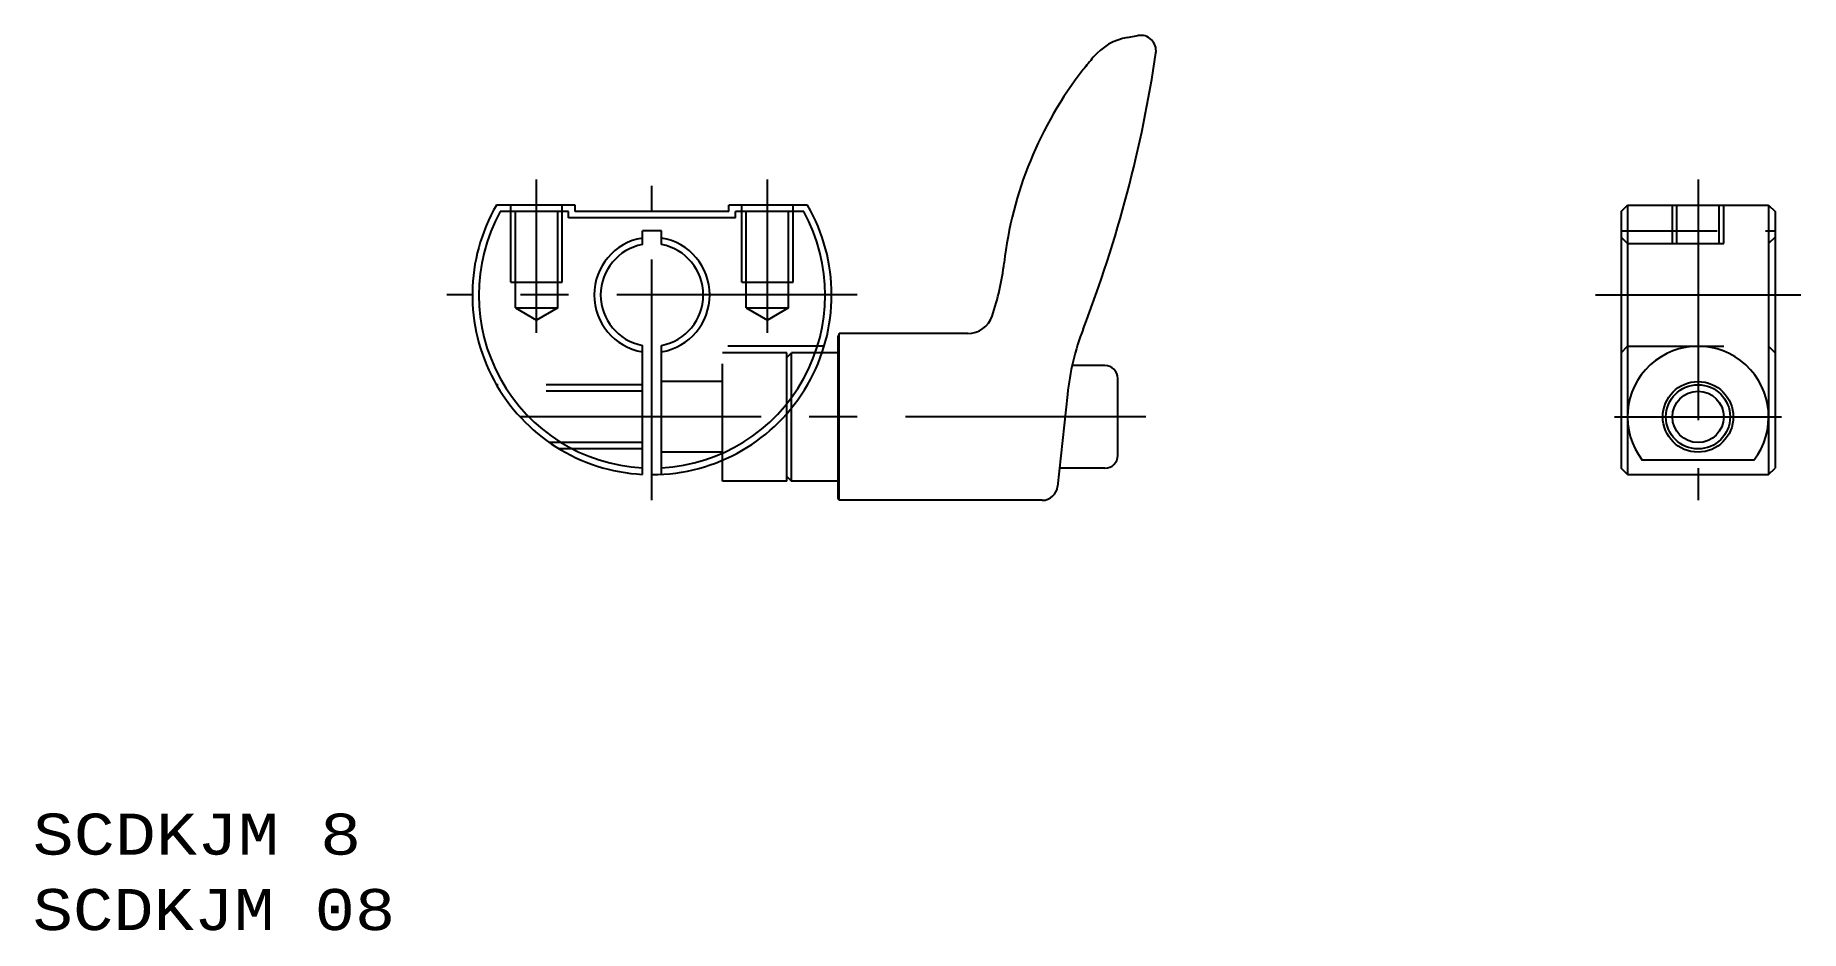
# Model space of a CAD drawing. Extents: x 20 to 158, y 20 to 90.
import ezdxf
from ezdxf.enums import TextEntityAlignment as Align

# ---------------------------------------------------------------- set-up
doc = ezdxf.new("R2010")
doc.units = 0
doc.header["$LTSCALE"] = 15
doc.linetypes.add('CENTER', pattern=[2, 1.25, -0.25, 0.25, -0.25])
doc.linetypes.add('DASHED', pattern=[0.75, 0.5, -0.25])
for name, color, linetype in [('CSLAYER1', 7, 'CONTINUOUS'), ('CSLAYER16', 7, 'CONTINUOUS'), ('CSLAYER2', 7, 'CONTINUOUS')]:
    doc.layers.add(name, color=color, linetype=linetype)
doc.styles.add('EASYDRAW_FONT', font='monotxt', dxfattribs={"height": 1, "bigfont": 'bigfont'})

msp = doc.modelspace()

# ---------------------------------------------------------------- linework, layer by layer
at = {"layer": 'CSLAYER1', "color": 7, "linetype": 'CONTINUOUS'}
for p, q in [((62.265931, 76.490974), (56.141575, 76.490974)), ((61.765931, 75.990974), (56.433771, 75.990974)), ((61.765931, 75.490974), (61.765931, 75.990974)), ((62.265931, 75.990974), (62.265931, 76.490974)), ((74.265931, 75.990974), (62.265931, 75.990974)), ((80.390286, 76.490974), (74.265931, 76.490974)), ((74.265931, 75.990974), (74.265931, 76.490974)), ((80.09809, 75.990974), (74.765931, 75.990974)), ((74.765931, 75.490974), (74.765931, 75.990974)), ((143.796787, 75.990974), (144.296787, 76.490974)), ((143.796787, 75.990974), (143.796787, 55.990973)), ((144.296787, 76.490974), (144.296787, 55.490974)), ((144.296787, 76.490974), (155.296787, 76.490974)), ((155.296787, 76.490974), (155.296787, 55.490974)), ((155.296787, 76.490974), (155.796787, 75.990974)), ((155.796787, 75.990974), (155.796787, 55.990974)), ((74.765931, 75.490974), (61.765931, 75.490974)), ((69.015931, 74.490974), (67.515931, 74.490974)), ((67.515931, 73.420033), (67.515931, 74.490974)), ((69.015931, 73.420033), (69.015931, 74.490974)), ((82.765931, 53.691737), (82.765931, 66.290212)), ((67.515931, 55.511078), (67.515931, 65.561916)), ((69.015931, 55.511078), (69.015931, 65.561916)), ((82.765931, 64.990974), (81.516084, 64.990974)), ((103.565931, 63.990974), (101.051664, 63.990974)), ((104.565931, 56.990974), (104.565931, 62.990974)), ((79.131787, 54.990974), (79.131787, 60.689872)), ((78.765931, 54.990974), (78.765931, 60.263238)), ((73.765931, 54.990974), (73.765931, 56.616581)), ((154.139997, 56.616581), (145.453577, 56.616581)), ((78.765931, 55.35683), (79.131787, 54.990974)), ((103.565931, 55.990974), (100.031225, 55.990974)), ((144.296787, 55.490974), (143.796786, 55.990974)), ((144.296787, 55.490974), (155.296787, 55.490974)), ((155.296787, 55.490974), (155.796787, 55.990974)), ((78.765931, 54.990974), (73.765931, 54.990974)), ((82.765931, 54.990974), (79.131787, 54.990974))]:
    msp.add_line(p, q, dxfattribs=at)
at = {"layer": 'CSLAYER1', "color": 3, "linetype": 'DASHED'}
for p, q in [((57.265931, 70.490974), (57.265931, 76.490974)), ((57.615931, 68.490974), (57.615931, 76.490974)), ((60.915931, 68.490974), (60.915931, 76.490974)), ((61.265931, 70.490974), (61.265931, 76.490974)), ((75.265931, 70.490974), (75.265931, 76.490974)), ((75.615931, 68.490974), (75.615931, 76.490974)), ((78.915931, 68.490974), (78.915931, 76.490974)), ((79.265931, 70.490974), (79.265931, 76.490974)), ((147.796787, 73.490974), (147.796787, 76.490974)), ((148.146787, 73.490974), (148.146787, 76.490974)), ((151.446787, 73.490974), (151.446787, 76.490974)), ((151.796787, 73.490974), (151.796787, 76.490974)), ((143.796787, 74.490974), (155.796787, 74.490974)), ((144.296787, 73.490974), (143.796788, 73.990973)), ((144.296787, 73.490974), (155.296787, 73.490974)), ((155.796787, 73.990975), (155.296787, 73.490974)), ((57.265931, 70.490974), (61.265931, 70.490974)), ((75.265931, 70.490974), (79.265931, 70.490974)), ((57.615931, 68.490974), (60.915931, 68.490974)), ((57.615931, 68.490974), (59.265931, 67.538346)), ((60.915931, 68.490974), (59.265931, 67.538346)), ((75.615931, 68.490974), (78.915931, 68.490974)), ((75.615931, 68.490974), (77.265931, 67.538346)), ((78.915931, 68.490974), (77.265931, 67.538346)), ((73.765931, 56.616581), (73.765931, 65.490974)), ((81.682339, 65.490974), (73.765931, 65.490974)), ((78.765931, 64.990974), (73.765931, 64.990974)), ((78.765931, 60.263238), (78.765931, 64.990974)), ((78.765931, 64.625118), (79.131787, 64.990974)), ((79.131787, 60.689872), (79.131787, 64.990974)), ((81.516084, 64.990974), (79.131787, 64.990974)), ((143.796787, 64.990975), (144.296786, 65.490974)), ((144.296786, 65.490974), (155.296787, 65.490974)), ((155.296787, 65.490974), (155.796787, 64.990976)), ((67.515931, 62.490974), (56.141575, 62.490974)), ((67.515931, 61.990974), (56.44434, 61.990974)), ((73.765931, 62.740974), (69.015931, 62.740974)), ((67.515931, 57.990974), (60.281571, 57.990974)), ((67.515931, 57.490974), (61.054828, 57.490974)), ((73.765931, 57.240974), (69.015931, 57.240974))]:
    msp.add_line(p, q, dxfattribs=at)
at = {"layer": 'CSLAYER1', "color": 3, "linetype": 'CONTINUOUS'}
for p, q in [((82.851738, 66.490974), (82.765931, 66.290212)), ((82.851738, 53.490974), (82.851738, 66.490974)), ((82.851738, 53.490974), (82.765931, 53.691737))]:
    msp.add_line(p, q, dxfattribs=at)
at = {"layer": 'CSLAYER1', "color": 7, "linetype": 'CONTINUOUS'}
for radius in [2.75, 2]:
    msp.add_circle((149.796787, 59.990974), radius, dxfattribs=at)
at = {"layer": 'CSLAYER1', "color": 3, "linetype": 'CONTINUOUS'}
msp.add_circle((149.796787, 59.990974), 2.5, dxfattribs=at)
at = {"layer": 'CSLAYER1', "color": 7, "linetype": 'CONTINUOUS'}
for centre, radius, start, end in [((68.265931, 69.490974), 14, 150, 266.929113), ((68.265931, 69.490974), 13.5, 151.217795, 266.815261), ((68.265931, 69.490974), 14, -90, 30), ((68.265931, 69.490974), 13.5, -86.815261, 28.782205), ((68.265931, 69.490974), 4.5, 99.594068, 260.405932), ((68.265931, 69.490974), 4, 100.806923, 259.193077), ((68.265931, 69.490974), 4.5, -80.405932, 80.405932), ((68.265931, 69.490974), 4, -79.193077, 79.193077), ((149.796787, 59.990974), 5.5, -37.844897, 217.844897), ((103.565931, 62.990974), 1, 0, 90), ((103.565931, 56.990974), 1, 270, 360)]:
    msp.add_arc(centre, radius, start, end, dxfattribs=at)
at = {"layer": 'CSLAYER16', "color": 3, "linetype": 'CONTINUOUS'}
for p, q in [((105.333584, 89.562086), (106.142686, 89.704753)), ((82.765931, 53.691737), (82.765931, 66.290212)), ((92.887735, 66.490974), (82.851738, 66.490974)), ((100.640929, 61.736509), (99.879834, 54.564344)), ((98.686534, 53.490974), (82.851738, 53.490974))]:
    msp.add_line(p, q, dxfattribs=at)
for centre, radius, start, end in [((106.115001, 85.130451), 4.5, 100, 140.207964), ((106.351064, 88.522983), 1.2, -8.365079, 100), ((8.602179, 102.896413), 100, 338.863766, 351.634921), ((125.514393, 68.569876), 30, 141.978819, 173.455386), ((133.392224, 62.410348), 40, 140.207964, 141.978819), ((75.840223, 74.268718), 20, 341.277451, 353.455386), ((92.887735, 68.490974), 2, 270, 341.277451), ((120.529261, 59.626004), 20, 158.863766, 173.942569), ((98.686534, 54.690974), 1.2, 270, 353.942569)]:
    msp.add_arc(centre, radius, start, end, dxfattribs=at)
at = {"layer": 'CSLAYER2', "color": 1, "linetype": 'CENTER'}
for p, q in [((59.265931, 66.538346), (59.265931, 78.490974)), ((77.265931, 66.538346), (77.265931, 78.490974)), ((149.796787, 78.490974), (149.796787, 53.490974)), ((68.265931, 53.490974), (68.265931, 77.990974)), ((84.265931, 69.490974), (52.265931, 69.490974)), ((141.796787, 69.490974), (157.796787, 69.490974)), ((106.765931, 59.990974), (54.710489, 59.990974)), ((143.296787, 59.990974), (156.296787, 59.990974))]:
    msp.add_line(p, q, dxfattribs=at)

# ---------------------------------------------------------------- texts
at = {"layer": 'CSLAYER1', "color": 7, "style": 'EASYDRAW_FONT'}
for s, width, p, p2 in [('SCDKJM 8', 1.043478, (20, 25.877207), (45.600002, 25.877207)), ('SCDKJM 08', 1.018846, (20, 20), (48.256003, 20))]:
    msp.add_text(s, height=3.2, dxfattribs=dict(at, width=width)).set_placement(p, p2, align=Align.FIT)

doc.saveas('drawing.dxf')
